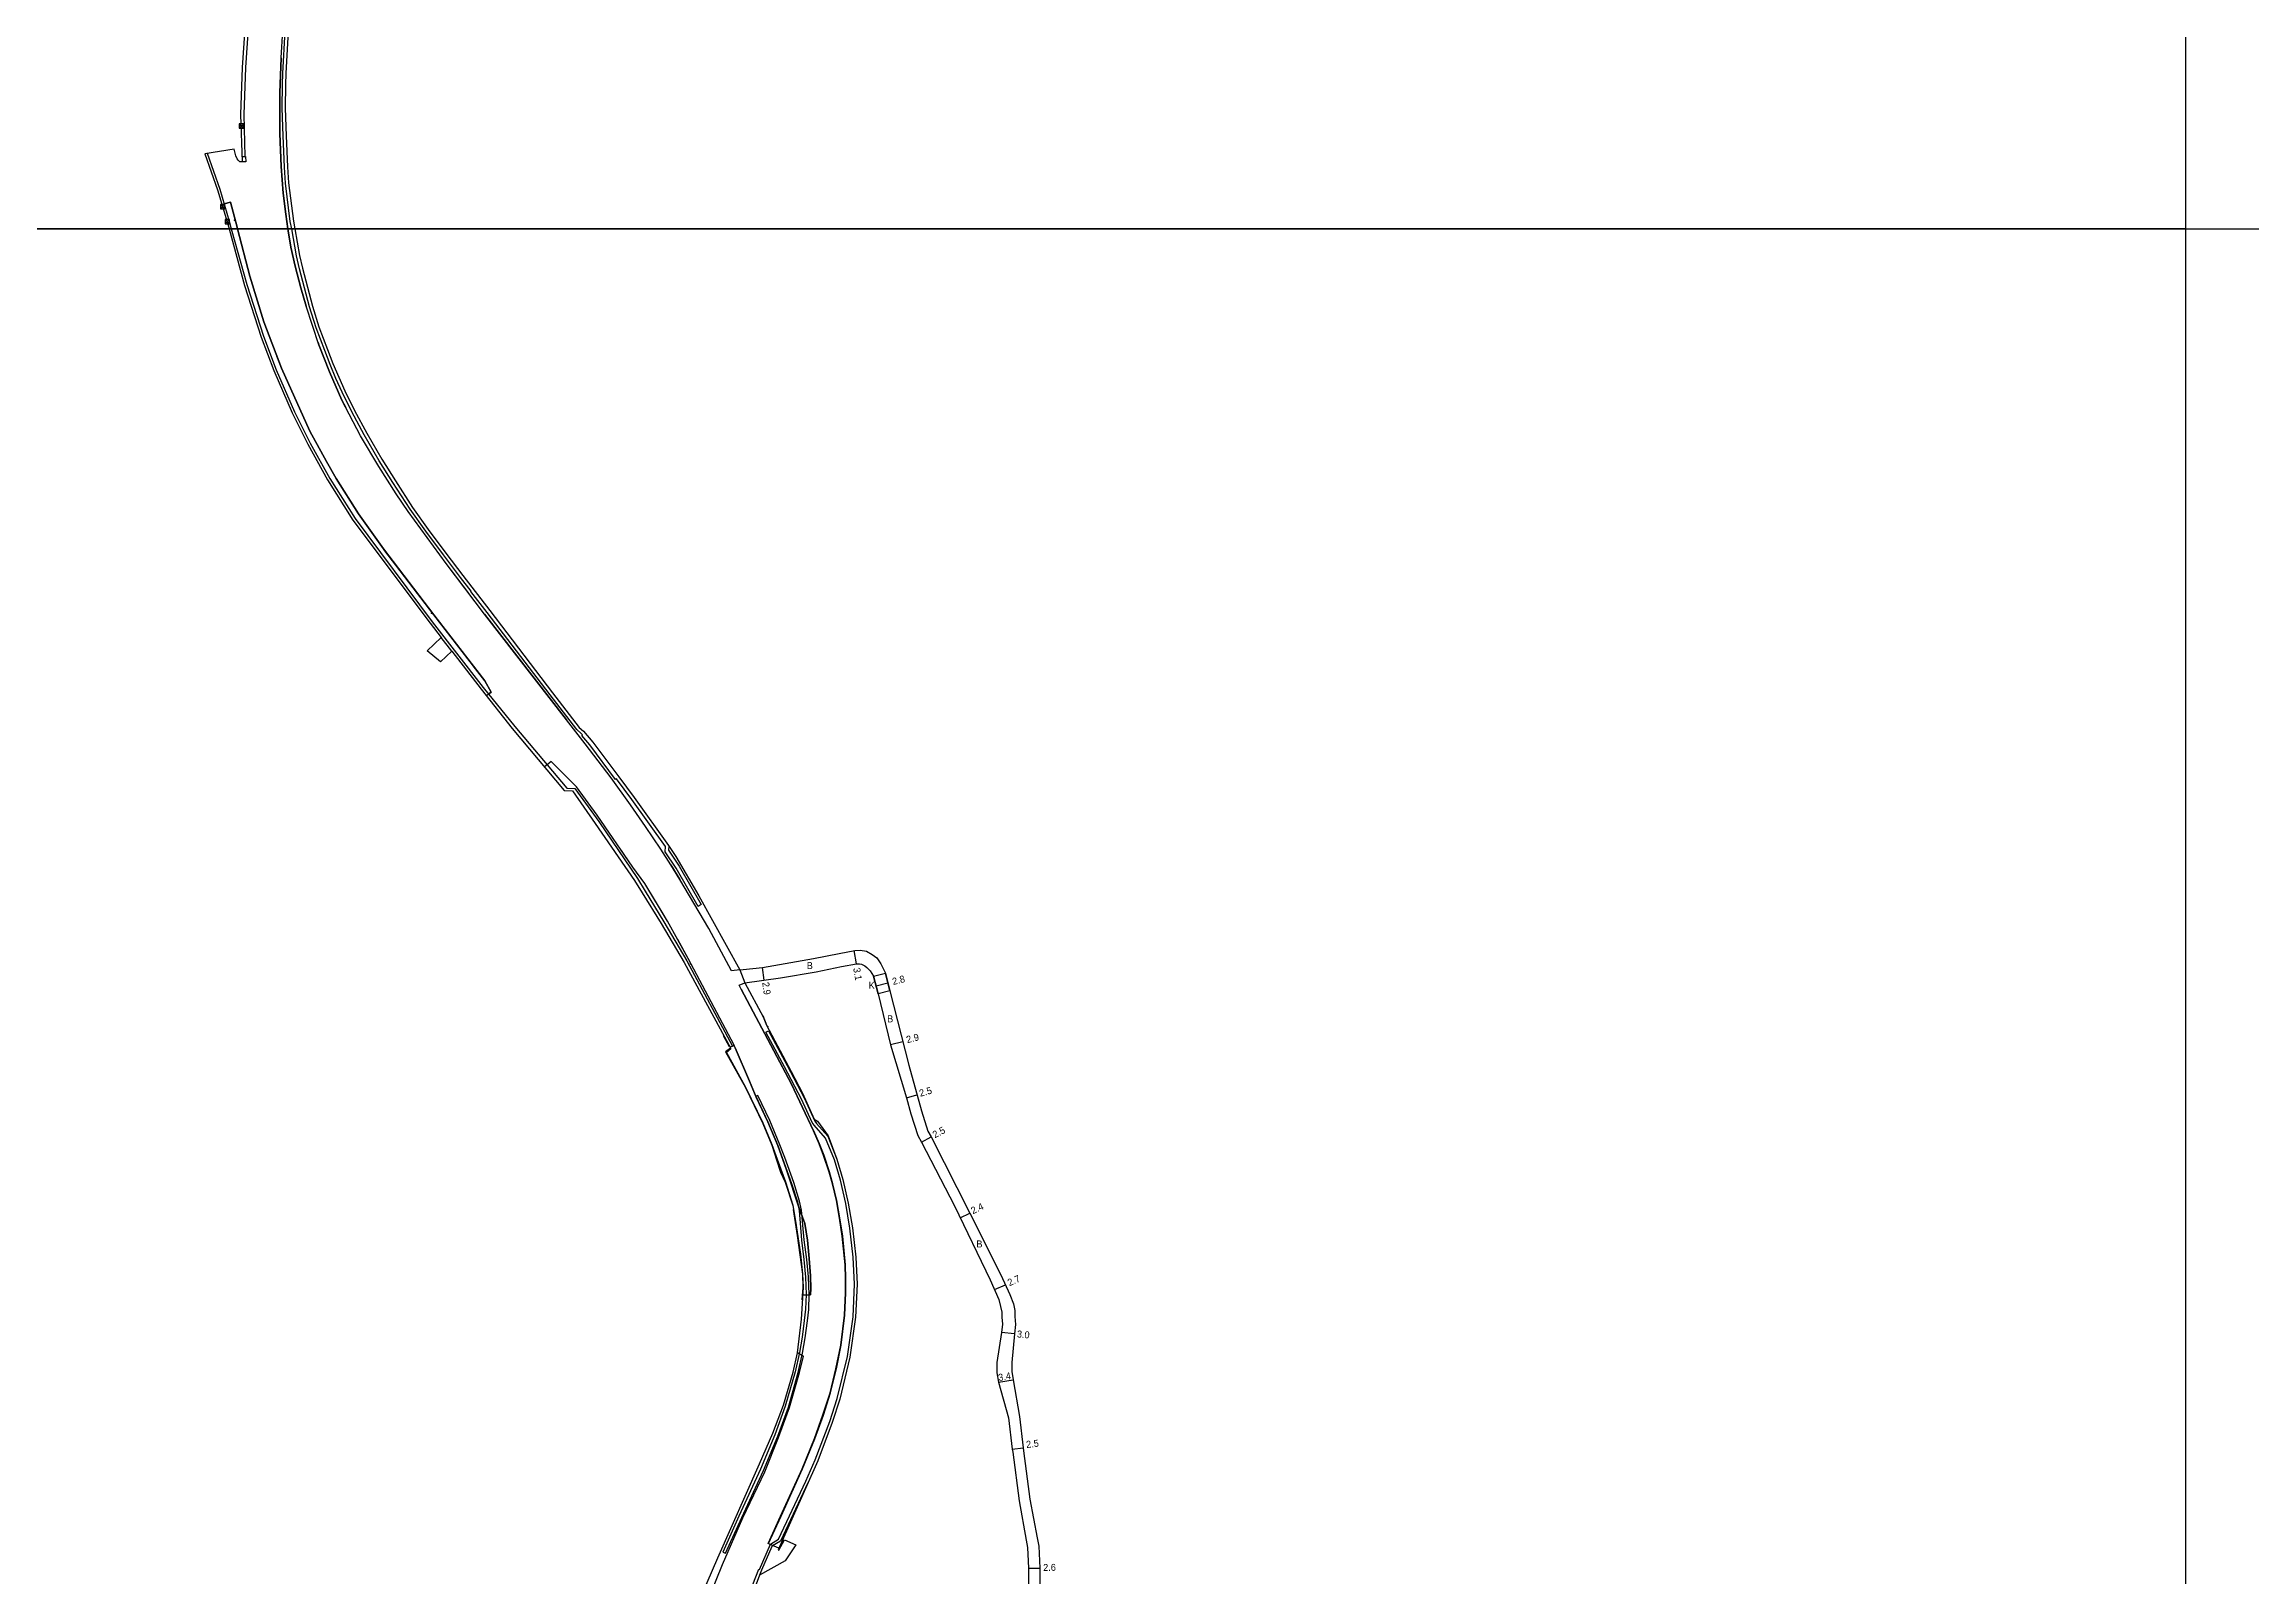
# Model space of a CAD drawing. Header units: metres. Extents: x 0 to 4000, y -99000 to -96000.
# Drawn here: x 1109 to 1615, y -98709 to -98358 of the extents above; entities that cross this region are included whole.
import ezdxf

# ---------------------------------------------------------------- set-up
doc = ezdxf.new("R2010")
doc.units = ezdxf.units.M
doc.header["$LTSCALE"] = 2.5
for name, color, linetype in [('その他', 7, 'Continuous'), ('側溝・桝', 7, 'Continuous'), ('図郭', 7, 'Continuous'), ('幅員', 7, 'Continuous'), ('歩道・分離帯・安全施設', 7, 'Continuous'), ('舗装', 7, 'Continuous'), ('道路', 7, 'Continuous')]:
    doc.layers.add(name, color=color, linetype=linetype)
doc.styles.get("Standard").update_dxf_attribs({"font": ''})
doc.styles.get('Standard').set_extended_font_data('@MS PGothic')

# ---------------------------------------------------------------- blocks, each defined once
blk = doc.blocks.new('910910')
blk.add_lwpolyline([(1, -1), (1, 1), (-1, 1), (-1, -1)], close=True)
for points in [[(-0.8, 0.8), (0.8, -0.8)], [(-0.8, -0.8), (0.8, 0.8)]]:
    blk.add_lwpolyline(points)

msp = doc.modelspace()

# ---------------------------------------------------------------- linework, layer by layer
at = {"layer": '側溝・桝'}
for points in [[(1155.37, -98383.41), (1155.19, -98373.8), (1155.55, -98363.01), (1157.67, -98331.66), (1160.33, -98294.7), (1160.24, -98294.69)], [(1166.04, -98400), (1165.73, -98398.33), (1164.64, -98389.47), (1164.39, -98385.82), (1164.06, -98378.65), (1163.87, -98372.3), (1163.92, -98366.91), (1164.02, -98364.33), (1164.55, -98354.6), (1165.75, -98335.04), (1166.81, -98321.72), (1167.7, -98309.12), (1168.49, -98297.92), (1170.11, -98295.48), (1170.67, -98295.86)], [(1146.71, -98382.66), (1149.56, -98390.86), (1151.7, -98398.22), (1152.2, -98400)], [(1152.2, -98400), (1155.8, -98412.77), (1159.62, -98424.6), (1162.51, -98432.26), (1166.72, -98441.93), (1170.3, -98449.08), (1174.77, -98457.19), (1180.58, -98466.41), (1198.25, -98490.03), (1209.94, -98505.12), (1217.2, -98514.08), (1229.05, -98528.21), (1230.93, -98528.28), (1236.38, -98535.81), (1245.25, -98548.9), (1246.99, -98551.77), (1251.34, -98558.86), (1256.57, -98567.81), (1267, -98587.31), (1266.48, -98587.59)], [(1252.42, -98541.46), (1252.4, -98542.42), (1254.85, -98546.06), (1259.87, -98554.9), (1259.14, -98555.31), (1254.14, -98546.5), (1251.63, -98542.79), (1251.67, -98541.59), (1243.95, -98530.78), (1240.46, -98526.04), (1240.26, -98526.18), (1234.33, -98518.27), (1232.53, -98516.11), (1232.69, -98515.98), (1232.39, -98515.63), (1231.37, -98514.77), (1225.23, -98506.82), (1210.83, -98487.91), (1207.11, -98483.09), (1207.15, -98483.06), (1204.7, -98479.88), (1200.82, -98474.72), (1196.77, -98469.29), (1193.17, -98464.21), (1189.23, -98458.15), (1186.11, -98453.13), (1182.67, -98447.16), (1179.85, -98441.91), (1177.61, -98437.39), (1176.18, -98434.26), (1174.83, -98431.11), (1173.6, -98427.87), (1171.63, -98422.64), (1170.11, -98417.88), (1167.82, -98409.15), (1167.17, -98406.18), (1166.04, -98400)], [(1202.74, -98496.8), (1200.32, -98493.69)], [(1271.04, -98712.48), (1273.08, -98707.25), (1273.19, -98707.3), (1275.74, -98701.46), (1277.61, -98700.35), (1283.83, -98687.04), (1285.99, -98682.17), (1289.35, -98673.4), (1291.03, -98668.08), (1293.35, -98658.5), (1294.65, -98649.4), (1294.97, -98641.86), (1294.7, -98635.73), (1293.91, -98629.07), (1292.98, -98623.42), (1291.77, -98618.06), (1290.38, -98613.41), (1288.37, -98608.45), (1285.71, -98605.48), (1285.3, -98604.84), (1282.83, -98599.46), (1278.93, -98592.07), (1274.69, -98584.15), (1275.29, -98583.82), (1279.53, -98591.76), (1283.44, -98599.16), (1285.9, -98604.51), (1286.25, -98605.06), (1288.87, -98608), (1290.94, -98613.22)], [(1284.37, -98687.29), (1278.07, -98700.79), (1276.17, -98701.9), (1276.15, -98701.92), (1276.12, -98701.93), (1276.07, -98702.06)], [(1276.07, -98702.06), (1273.7, -98707.49), (1273.26, -98708.61)]]:
    msp.add_lwpolyline(points, dxfattribs=at)
for points in [[(1155.51, -98384.59), (1154.78, -98384.62), (1154.74, -98383.43), (1155.47, -98383.4)], [(1277.9, -98609.99), (1275.56, -98604.38), (1272.82, -98598.62), (1272.41, -98598.82), (1275.14, -98604.68), (1277.43, -98610.13), (1278.51, -98613.07), (1280.56, -98618.79), (1281.9, -98623.02), (1282.3, -98625.04), (1282.85, -98631.78), (1283.41, -98636.27), (1283.79, -98640.26), (1283.88, -98644.24), (1283.75, -98647.6), (1283.49, -98650.22), (1283.01, -98654.08), (1282.38, -98657.58), (1281.4, -98661.99), (1279.14, -98669.83), (1276.73, -98676.46), (1273.47, -98684.33), (1268.52, -98695.09), (1264.79, -98703.33), (1265.45, -98703.55), (1269.2, -98695.39), (1274.15, -98684.63), (1277.42, -98676.73), (1279.85, -98670.06), (1282.12, -98662.17), (1283.1, -98657.71), (1283.71, -98654.23), (1284.23, -98650.29), (1284.5, -98647.72), (1284.62, -98644.23), (1284.45, -98640.23), (1284.08, -98636.22), (1283.45, -98631.73), (1282.82, -98624.94), (1282.42, -98622.89), (1281.06, -98618.62), (1279.01, -98612.88)]]:
    msp.add_lwpolyline(points, close=True, dxfattribs=at)
at = {"layer": '図郭'}
for points in [[(800, -98400), (1600, -98400), (1600, -97800), (800, -97800)], [(800, -99000), (1600, -99000), (1600, -98400), (800, -98400)], [(2400, -98400), (2400, -99000), (1600, -99000), (1600, -98400)]]:
    msp.add_lwpolyline(points, close=True, dxfattribs=at)
at = {"layer": '幅員'}
for points in [[(1295.48, -98568.49), (1294.94, -98565.44)], [(1274.32, -98572.2), (1273.92, -98569.33)], [(1299.94, -98573.54), (1302.65, -98572.85)], [(1306.07, -98586.33), (1303.25, -98587.04)], [(1306.89, -98599.18), (1309.3, -98598.51)], [(1310.33, -98609.33), (1312.54, -98608.15)], [(1319.22, -98626.68), (1321.38, -98625.64)], [(1327.09, -98643.13), (1329.55, -98642.03)], [(1331.66, -98653.27), (1328.68, -98652.96)], [(1328, -98664.38), (1331.35, -98663.82)], [(1331.15, -98679.71), (1333.63, -98679.41)], [(1334.82, -98707.03), (1337.42, -98707.01)]]:
    msp.add_lwpolyline(points, dxfattribs=at)
at = {"layer": '歩道・分離帯・安全施設'}
for points in [[(1165.18, -98400), (1164.69, -98396.63), (1164.11, -98391.82), (1163.64, -98385.72), (1163.29, -98378.13), (1163.34, -98368.82), (1163.66, -98360.77), (1163.98, -98354.5)], [(1165.18, -98400), (1164.69, -98396.63), (1164.11, -98391.82), (1163.64, -98385.72), (1163.29, -98378.13), (1163.34, -98368.82), (1163.66, -98360.77), (1163.98, -98354.5)], [(1163.66, -98360.77), (1163.34, -98368.82), (1163.29, -98378.13), (1163.64, -98385.72), (1164.11, -98391.82), (1164.69, -98396.63), (1165.18, -98400)], [(1150.08, -98394.42), (1150.55, -98394.27), (1152, -98393.87), (1153.53, -98399.6), (1153.63, -98400)], [(1153.63, -98400), (1153.53, -98399.6), (1152, -98393.87), (1150.55, -98394.27)], [(1153.53, -98399.58), (1152, -98393.87)], [(1211.16, -98506.63), (1211.78, -98506.15), (1210.27, -98503.58), (1198.6, -98488.48), (1187.04, -98473.3), (1181.38, -98465.28), (1176.22, -98457.22), (1174.03, -98453.34), (1170.19, -98446.33), (1163.71, -98431.91), (1159.67, -98421.26), (1156.47, -98410.81), (1153.63, -98400)], [(1153.63, -98400), (1156.47, -98410.81), (1159.67, -98421.26), (1163.71, -98431.91), (1170.19, -98446.33), (1174.03, -98453.34), (1176.22, -98457.22), (1181.38, -98465.28), (1187.04, -98473.3), (1198.6, -98488.48), (1210.27, -98503.58), (1211.78, -98506.15), (1211.16, -98506.63), (1210.68, -98507.01)], [(1165.18, -98400), (1165.25, -98400.47), (1165.88, -98404.2), (1166.82, -98408.55), (1168.17, -98413.49), (1169.37, -98417.68)], [(1261.6, -98560.38), (1255, -98549.11), (1252.89, -98545.75), (1250.59, -98542.21), (1247.12, -98536.96), (1243.65, -98531.98), (1239.21, -98525.86), (1233.29, -98518.06), (1228.98, -98512.5), (1210.25, -98488.29), (1201.46, -98476.72), (1192.76, -98464.74), (1190, -98460.71), (1185.97, -98454.47), (1181.84, -98447.46), (1177.54, -98439.22), (1174.68, -98432.75), (1172.24, -98426.57), (1169.37, -98417.68), (1168.17, -98413.49), (1166.82, -98408.55), (1165.88, -98404.2), (1165.25, -98400.47), (1165.18, -98400)], [(1261.6, -98560.38), (1255, -98549.11), (1252.89, -98545.75), (1250.59, -98542.21), (1247.12, -98536.96), (1243.65, -98531.98), (1239.21, -98525.86), (1233.29, -98518.06), (1228.98, -98512.5), (1210.25, -98488.29), (1201.46, -98476.72), (1192.76, -98464.74), (1190, -98460.71), (1185.97, -98454.47), (1181.84, -98447.46), (1177.54, -98439.22), (1174.68, -98432.75), (1172.24, -98426.57), (1169.37, -98417.68), (1168.17, -98413.49), (1166.82, -98408.55), (1165.88, -98404.2), (1165.25, -98400.47), (1165.18, -98400)], [(1155.58, -98407.42), (1154.77, -98404.32)], [(1157.35, -98413.69), (1156.47, -98410.81)], [(1159.67, -98421.26), (1158.96, -98418.93)], [(1163.76, -98432.02), (1163.71, -98431.91), (1162.67, -98429.15)], [(1172.07, -98426.03), (1172.24, -98426.57), (1174.68, -98432.75), (1177.54, -98439.22), (1178.43, -98440.91)], [(1170.19, -98446.33), (1167.96, -98441.36)], [(1206.54, -98483.4), (1201.46, -98476.72), (1192.76, -98464.74), (1190, -98460.71), (1185.97, -98454.47), (1181.84, -98447.46)], [(1174.03, -98453.34), (1173.09, -98451.63)], [(1181.38, -98465.28), (1176.22, -98457.22)], [(1198.6, -98488.48), (1187.16, -98473.46)], [(1210.25, -98488.29), (1228.98, -98512.5)], [(1211.78, -98506.15), (1210.27, -98503.58), (1207.61, -98500.14)], [(1283.22, -98644.35), (1284.93, -98644.36), (1284.98, -98642.88), (1284.92, -98639.98), (1284.59, -98635.98), (1284.2, -98631.81), (1283.64, -98627.97), (1282.22, -98624.28), (1279.42, -98615.71), (1277.42, -98610.14), (1275.13, -98604.68), (1272.48, -98599.04), (1270.94, -98595.38), (1267.61, -98587.7), (1267.43, -98587.08), (1256.9, -98567.22), (1252.13, -98558.65), (1246.92, -98550.01), (1244.23, -98546.34), (1236.01, -98534.37), (1231.31, -98527.92), (1225.51, -98522.08), (1224.56, -98522.86), (1223.99, -98523.34)], [(1267, -98587.31), (1267.43, -98587.08), (1256.9, -98567.22), (1252.13, -98558.65), (1246.92, -98550.01), (1244.23, -98546.34), (1236.01, -98534.37), (1231.31, -98527.92), (1225.51, -98522.08), (1224.56, -98522.86)], [(1236.01, -98534.37), (1231.31, -98527.92), (1225.51, -98522.08)], [(1250.59, -98542.21), (1247.12, -98536.96), (1243.65, -98531.98), (1239.21, -98525.86)], [(1244.23, -98546.34), (1241.07, -98541.74)], [(1252.89, -98545.75), (1255, -98549.11)], [(1251.58, -98557.75), (1246.92, -98550.01)], [(1268.72, -98569.84), (1266.77, -98570.04), (1261.6, -98560.38)], [(1268.72, -98569.84), (1266.77, -98570.04), (1261.6, -98560.38)], [(1267.43, -98587.08), (1256.9, -98567.22), (1254.49, -98562.9)], [(1269.05, -98574.3), (1268.56, -98573.37), (1269.87, -98572.81)], [(1269.05, -98574.3), (1268.56, -98573.37), (1269.87, -98572.81)], [(1269.05, -98574.3), (1276.51, -98588.37), (1280.55, -98596.06), (1285.58, -98606.75)], [(1277.64, -98702.4), (1275.7, -98701.54), (1275.2, -98701.32), (1278.07, -98695.07), (1283.02, -98684.21), (1285.84, -98677.3), (1287.77, -98671.88), (1289.38, -98666.77), (1290.74, -98661.31), (1291.82, -98655.85), (1292.66, -98649), (1292.95, -98643.9), (1292.94, -98640.61), (1292.82, -98637.46), (1292.19, -98630.93), (1291.57, -98626.73), (1290.84, -98622.75), (1289.92, -98618.93), (1289.16, -98616.22), (1287.92, -98612.41), (1286.9, -98609.76), (1285.58, -98606.75), (1280.55, -98596.06), (1276.51, -98588.37), (1269.05, -98574.3)], [(1275.7, -98701.54), (1275.2, -98701.32), (1278.07, -98695.07), (1283.02, -98684.21), (1285.84, -98677.3), (1287.77, -98671.88), (1289.38, -98666.77), (1290.74, -98661.31), (1291.82, -98655.85), (1292.66, -98649), (1292.95, -98643.9), (1292.94, -98640.61), (1292.82, -98637.46), (1292.19, -98630.93), (1291.57, -98626.73), (1290.84, -98622.75), (1289.92, -98618.93), (1289.16, -98616.22), (1287.92, -98612.41), (1286.9, -98609.76), (1285.58, -98606.75), (1280.55, -98596.06), (1276.51, -98588.37), (1269.05, -98574.3)], [(1275.28, -98582.93), (1274.98, -98582.75), (1274.09, -98580.42)], [(1266.38, -98587.48), (1264.96, -98584.94)], [(1267.61, -98587.7), (1270.94, -98595.38), (1272.48, -98599.04), (1275.13, -98604.68), (1277.42, -98610.14), (1279.42, -98615.71), (1282.22, -98624.28), (1283.64, -98627.97), (1284.2, -98631.81), (1284.59, -98635.98), (1284.92, -98639.98), (1284.98, -98642.88), (1284.93, -98644.36)], [(1266.55, -98587.77), (1265.43, -98588.66), (1270.05, -98596.84), (1274.01, -98605.04), (1276.05, -98610), (1277.13, -98613.37), (1278.04, -98616.19), (1279.09, -98618.52), (1280.84, -98623.89)], [(1275.29, -98701.35), (1278.16, -98695.11), (1283.11, -98684.24), (1285.93, -98677.33), (1287.85, -98671.9), (1289.47, -98666.79), (1290.84, -98661.32), (1291.91, -98655.85), (1292.75, -98649), (1293.04, -98643.9), (1293.04, -98640.6), (1292.91, -98637.45), (1292.29, -98630.91), (1291.66, -98626.7), (1290.93, -98622.73), (1290.01, -98618.89), (1289.25, -98616.18), (1288.01, -98612.37), (1286.99, -98609.71), (1285.66, -98606.71)], [(1280.95, -98624.77), (1281.85, -98630.74), (1283.08, -98639.59), (1283.18, -98642.67), (1282.93, -98645.51)], [(1253.59, -98798.86), (1255.76, -98798.12), (1256.11, -98781.36), (1255.9, -98776.32), (1255.32, -98758.21), (1255.51, -98748.02), (1255.99, -98739.5), (1256.68, -98733.61), (1257.81, -98727.53), (1259.35, -98721.23), (1261.67, -98713.7), (1264.72, -98706.14), (1269.41, -98695.43), (1274.41, -98684.88), (1277.61, -98677.03), (1280.11, -98670.14), (1282.37, -98662.18), (1283.27, -98658.41), (1282.99, -98658.24), (1282.32, -98657.85), (1281.92, -98657.61)], [(1253.59, -98798.86), (1255.76, -98798.12), (1256.11, -98781.36), (1255.9, -98776.32), (1255.32, -98758.21), (1255.51, -98748.02), (1255.99, -98739.5), (1256.68, -98733.61), (1257.81, -98727.53), (1259.35, -98721.23), (1261.67, -98713.7), (1264.72, -98706.14), (1269.41, -98695.43), (1274.41, -98684.88), (1277.61, -98677.03), (1280.11, -98670.14), (1282.37, -98662.18), (1283.27, -98658.41), (1281.92, -98657.61)], [(1264.72, -98706.14), (1269.41, -98695.43), (1274.41, -98684.88), (1277.61, -98677.03), (1280.11, -98670.14), (1282.37, -98662.18), (1283.27, -98658.41)], [(1278.25, -98701.7), (1278.89, -98700.51)]]:
    msp.add_lwpolyline(points, dxfattribs=at)
for p in [(1152.93, -98398.01, 81.2), (1198.09, -98488.08, 79.24), (1257.39, -98568.45, 77.55)]:
    msp.add_point(p, dxfattribs=at)
at = {"layer": '舗装'}
for points in [[(1268.72, -98569.84), (1269.87, -98572.81)], [(1299.37, -98571.27), (1302.08, -98570.59)], [(1303.12, -98574.69), (1300.41, -98575.37)]]:
    msp.add_lwpolyline(points, dxfattribs=at)
at = {"layer": '道路'}
for points in [[(1154.78, -98384.62), (1154.4, -98373.79), (1154.77, -98362.97), (1156.89, -98331.61), (1158.58, -98308.68)], [(1165.22, -98354.64), (1164.72, -98364.36), (1164.62, -98366.92), (1164.57, -98372.29), (1164.76, -98378.62), (1165.08, -98385.78), (1165.34, -98389.4), (1166.42, -98398.22), (1166.75, -98400)], [(1152.88, -98381.7), (1146.12, -98382.75)], [(1146.12, -98382.75), (1149.04, -98391.03), (1151.29, -98398.36), (1151.73, -98400)], [(1154.78, -98384.62), (1154.49, -98384.65), (1154.15, -98384.58), (1153.78, -98384.27), (1153.53, -98383.89), (1153.25, -98383.27), (1152.88, -98381.7)], [(1151.73, -98400), (1155.23, -98412.94), (1159.06, -98424.79), (1161.96, -98432.48), (1166.18, -98442.18), (1169.77, -98449.36), (1174.25, -98457.49), (1180.08, -98466.74), (1197.77, -98490.39), (1200.32, -98493.69), (1197.11, -98496.73)], [(1166.75, -98400), (1167.85, -98406.05), (1168.5, -98408.98), (1170.78, -98417.69), (1172.29, -98422.41), (1174.24, -98427.63), (1175.48, -98430.85), (1176.82, -98433.98), (1178.23, -98437.09), (1180.47, -98441.59), (1183.28, -98446.82), (1186.7, -98452.77), (1189.81, -98457.77), (1193.75, -98463.82), (1197.33, -98468.88), (1201.37, -98474.31), (1205.25, -98479.46), (1211.42, -98487.46), (1225.82, -98506.37), (1231.91, -98514.26), (1232.92, -98515.1), (1235.07, -98517.68), (1241.02, -98525.62), (1244.51, -98530.37), (1252.35, -98541.36), (1254.09, -98543.85), (1259.31, -98552.89), (1262.42, -98558.52), (1268.72, -98569.84), (1269.45, -98569.74)], [(1200.1, -98499.2), (1197.11, -98496.73)], [(1200.1, -98499.2), (1202.74, -98496.8), (1209.48, -98505.49), (1216.59, -98514.49), (1228.49, -98528.72), (1230.35, -98528.77), (1235.57, -98536.33), (1244.6, -98549.38), (1246.31, -98552.17), (1250.73, -98559.22), (1255.99, -98568.12), (1266.65, -98587.91)], [(1269.45, -98569.74), (1273.92, -98569.33), (1285.6, -98567.25), (1291.46, -98566.06), (1295.06, -98565.42), (1296.32, -98565.3), (1297.72, -98565.57), (1299.01, -98566.34), (1300.09, -98567.07), (1301.01, -98568.44), (1302.08, -98570.59), (1303.12, -98574.69), (1307.43, -98591.72), (1310.31, -98602.16), (1311.82, -98606.81), (1312.54, -98608.15), (1321.38, -98625.64), (1328.55, -98639.78)], [(1269.87, -98572.81), (1278.03, -98571.69), (1286.17, -98570.3), (1292.04, -98569.1), (1295.48, -98568.49), (1296.17, -98568.43), (1296.59, -98568.51), (1297.34, -98568.95), (1297.85, -98569.3), (1298.57, -98570.04), (1299.37, -98571.27), (1300.41, -98575.37)], [(1299.37, -98571.27), (1300.41, -98575.37)], [(1303.12, -98574.69), (1302.08, -98570.59)], [(1269.87, -98572.81), (1269.87, -98572.81), (1274.03, -98580.58), (1274.8, -98582.53), (1280.48, -98593.11), (1283.07, -98598.1), (1285.77, -98604.06), (1286.5, -98604.55), (1288.97, -98607.91), (1290.94, -98613.22), (1292.35, -98617.91), (1293.57, -98623.3), (1294.5, -98628.98), (1295.3, -98635.69), (1295.57, -98641.86), (1295.25, -98649.46), (1293.94, -98658.61), (1291.61, -98668.24), (1289.91, -98673.59), (1286.55, -98682.4), (1280.9, -98695.11), (1277.48, -98702.77), (1277.68, -98702.86), (1278.92, -98700.53)], [(1300.41, -98575.37), (1303.25, -98587.04), (1306.89, -98599.18)], [(1281.92, -98657.61), (1282.86, -98649.94), (1283.32, -98642.64), (1283.18, -98639.56), (1282.72, -98634.99), (1281.54, -98627.49), (1280.95, -98623.85), (1279.22, -98618.48), (1277.31, -98613.28), (1276.12, -98609.96), (1274.07, -98604.99), (1270.08, -98596.82), (1265.66, -98588.69), (1266.65, -98587.91)], [(1306.89, -98599.18), (1307.91, -98602.88), (1309.51, -98607.79), (1310.33, -98609.33)], [(1310.33, -98609.33), (1317.9, -98623.95), (1326.08, -98640.87), (1328.09, -98645.38), (1328.47, -98647.01), (1328.71, -98648.29), (1328.76, -98649.45), (1328.87, -98651.1), (1328.68, -98652.96), (1327.61, -98659.89)], [(1328.55, -98639.78), (1330.55, -98644.29)], [(1330.55, -98644.29), (1331.41, -98646.4), (1331.69, -98647.95), (1331.76, -98649.28), (1331.88, -98651.16), (1331.66, -98653.27), (1331.01, -98659.86)], [(1257.36, -98720.91), (1260.04, -98713.08), (1263.64, -98704.66), (1273.25, -98683.07), (1276.27, -98676.04), (1278.74, -98669.61), (1280.92, -98662.06), (1281.92, -98657.61)], [(1327.61, -98659.89), (1327.63, -98662.19), (1328, -98664.38), (1330.28, -98672.53)], [(1331.01, -98659.86), (1331.03, -98661.89), (1331.35, -98663.82), (1332.76, -98672.23), (1333.63, -98679.41), (1333.72, -98680.12), (1335.16, -98691.2), (1336.83, -98700.05), (1337.24, -98701.95), (1337.41, -98705.34), (1337.42, -98707.01), (1337.61, -98726.28), (1336.93, -98740.28), (1336.76, -98748.69), (1334.62, -98756.42), (1332.22, -98762.02)], [(1330.28, -98672.53), (1331.15, -98679.71), (1331.24, -98680.44), (1332.7, -98691.59), (1334.29, -98700.6)], [(1281.55, -98701.63), (1279.1, -98705.34), (1273.26, -98708.61), (1271.67, -98712.72)], [(1278.92, -98700.53), (1281.55, -98701.63)], [(1334.29, -98700.6), (1334.65, -98702.29), (1334.81, -98705.41), (1334.82, -98707.03), (1335, -98726.23), (1334.33, -98740.15)]]:
    msp.add_lwpolyline(points, dxfattribs=at)
msp.add_lwpolyline([(1299.37, -98571.27), (1302.08, -98570.59), (1303.12, -98574.69), (1300.41, -98575.37)], close=True, dxfattribs=at)

# ---------------------------------------------------------------- block references
at = {"layer": 'その他', "xscale": 0.5, "yscale": 0.5, "zscale": 0.5}
for p in [(1154.49, -98376.42, 81.33), (1150.23, -98394.9, 80.62), (1151.28, -98398.34, 80.62)]:
    msp.add_blockref('910910', p, dxfattribs=at)

# ---------------------------------------------------------------- texts
at = {"layer": '幅員'}
for s, rotation, p in [('3.1', 280.0418, (1294.68, -98569.48)), ('2.8', 14.2243, (1303.86, -98573.33)), ('2.9', 277.85, (1273.84, -98572.76)), ('2.9', 14.2243, (1307.08, -98586.66)), ('2.5', 15.3828, (1310.07, -98598.94)), ('2.5', 27.9909, (1313.4, -98608.47)), ('2.4', 25.7968, (1322.14, -98625.88)), ('2.7', 23.979, (1330.49, -98642.38)), ('3.0', 354.2099, (1332.13, -98654.07)), ('3.4', 9.5153, (1328.06, -98664.12)), ('2.5', 6.9108, (1334.4, -98679.46)), ('2.6', 0.4357, (1338.22, -98707.63))]:
    msp.add_text(s, height=1.6, rotation=rotation, dxfattribs=at).set_placement(p)
at = {"layer": '舗装'}
for s, p in [('B', (1284.05, -98569.66)), ('K', (1298.23, -98574.18)), ('B', (1302.47, -98581.87)), ('B', (1322.91, -98633.48))]:
    msp.add_text(s, height=1.6, dxfattribs=at).set_placement(p)

doc.saveas('drawing.dxf')
